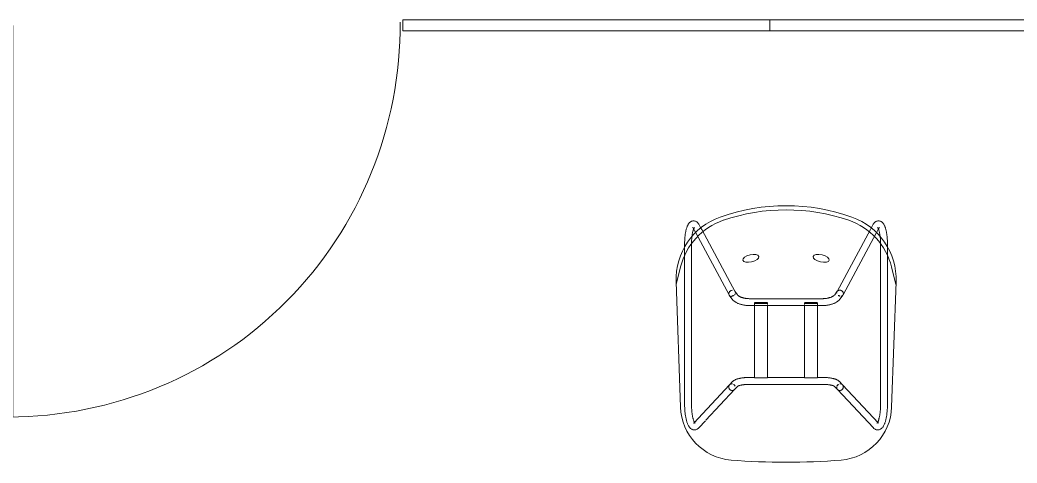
# Model space of a CAD drawing. Header units: inches. Extents: x -326 to 986, y -79 to 1436.
# Drawn here: x 265.2 to 355.6, y 92.2 to 132.3 of the extents above; entities that cross this region are included whole.
import ezdxf

# ---------------------------------------------------------------- set-up
doc = ezdxf.new("R2010")
doc.units = ezdxf.units.IN
doc.header["$MEASUREMENT"] = 0
for name, color, linetype, lineweight in [('A-DOOR', 31, 'Continuous', 13), ('A-GLAZ-CURT', 52, 'Continuous', 9), ('I-FURN', 30, 'Continuous', 9)]:
    doc.layers.add(name, color=color, linetype=linetype, lineweight=lineweight)

# ---------------------------------------------------------------- blocks, each defined once
blk = doc.blocks.new('HighTower_Eyes_Guest - HighTower_Eyes_Guest-V10-Level XX  POWER _ SIGNAL NEW')
at = {"layer": 'I-FURN'}
for p, q in [((-8.56, 9.267), (-8.61, 9.235)), ((-8.315, 9.333), (-8.382, 9.328)), ((-8.313, 9.333), (-8.249, 9.328)), ((-4.667, 5.665), (-7.92, 9.146)), ((7.92, 9.146), (7.311, 8.494)), ((7.936, 9.163), (7.92, 9.146)), ((-8.903, 8.844), (-8.926, 8.791)), ((-8.377, 8.719), (-5.124, 5.238)), ((-8.255, 8.719), (-8.263, 8.709)), ((-8.249, 8.724), (-8.255, 8.719)), ((-8.247, 8.726), (-8.249, 8.724)), ((7.276, 8.457), (4.668, 5.666)), ((5.124, 5.239), (8.377, 8.719)), ((8.247, 8.726), (8.249, 8.724)), ((8.249, 8.724), (8.255, 8.719)), ((8.255, 8.719), (8.263, 8.709)), ((8.381, 8.724), (8.377, 8.719)), ((8.383, 8.726), (8.381, 8.724)), ((8.879, 8.895), (8.9, 8.851)), ((8.948, 8.736), (8.969, 8.679)), ((-9.978, -4.107), (-9.581, 7.252)), ((-8.541, 7.673), (-8.548, 7.601)), ((-8.516, 7.88), (-8.525, 7.813)), ((-8.506, 7.947), (-8.516, 7.88)), ((8.471, 8.134), (8.483, 8.074)), ((9.581, 7.252), (9.978, -4.107)), ((-9.199, 7.02), (-9.199, -7.229)), ((-8.574, -7.566), (-8.574, 7.02)), ((8.574, 7.02), (8.574, -7.566)), ((9.199, -7.185), (9.199, 7.02)), ((-4.396, 5.38), (-4.673, 5.674)), ((4.673, 5.674), (4.396, 5.38)), ((-5.128, 5.245), (-4.85, 4.951)), ((-4.295, 4.675), (-4.25, 4.664)), ((-4.25, 4.664), (-4.204, 4.654)), ((-4.062, 4.627), (-4.012, 4.62)), ((-3.651, 4.584), (-3.598, 4.582)), ((-3.598, 4.582), (-3.544, 4.58)), ((-3.437, 4.578), (-3.421, 4.578)), ((3.421, 5.203), (-3.421, 5.203)), ((-3.421, 4.578), (-2.858, 4.578)), ((-1.677, 4.614), (-2.858, 4.614)), ((-2.858, 4.614), (-2.858, 4.589)), ((-2.858, 4.602), (-1.677, 4.602)), ((-2.858, 4.578), (-2.858, 4.602)), ((-2.858, 3.535), (-2.858, 4.602)), ((-2.858, 4.589), (-2.858, 4.578)), ((-2.858, 4.583), (-2.858, 3.073)), ((-1.677, 4.589), (-1.677, 4.614)), ((-1.677, 4.602), (-1.677, 4.578)), ((-1.677, 4.602), (-1.677, 3.535)), ((-1.677, 4.578), (-1.677, 4.589)), ((-1.677, 3.073), (-1.677, 4.583)), ((-1.677, 4.578), (1.677, 4.578)), ((1.677, 4.589), (1.677, 4.614)), ((1.677, 4.614), (2.858, 4.614)), ((1.677, 3.535), (1.677, 4.602)), ((1.677, 4.602), (1.677, 4.578)), ((2.858, 4.602), (1.677, 4.602)), ((1.677, 4.578), (1.677, 4.589)), ((1.677, 4.583), (1.677, 3.544)), ((2.858, 4.614), (2.858, 4.589)), ((2.858, 4.578), (2.858, 4.602)), ((2.858, 4.602), (2.858, 3.535)), ((2.858, 4.589), (2.858, 4.578)), ((2.858, 3.544), (2.858, 4.583)), ((2.858, 4.578), (3.421, 4.578)), ((3.44, 5.203), (3.421, 5.203)), ((3.885, 5.233), (3.843, 5.227)), ((3.926, 5.239), (3.885, 5.233)), ((4.042, 5.259), (4.004, 5.251)), ((4.062, 4.627), (4.012, 4.62)), ((4.11, 4.635), (4.062, 4.627)), ((4.25, 4.664), (4.204, 4.654)), ((4.236, 5.308), (4.208, 5.299)), ((4.262, 5.316), (4.236, 5.308)), ((4.295, 4.675), (4.25, 4.664)), ((4.286, 5.325), (4.262, 5.316)), ((4.309, 5.334), (4.286, 5.325)), ((4.361, 5.359), (4.346, 5.351)), ((4.374, 5.366), (4.361, 5.359)), ((4.384, 5.372), (4.374, 5.366)), ((4.391, 5.377), (4.384, 5.372)), ((4.722, 4.847), (4.688, 4.826)), ((4.756, 4.869), (4.722, 4.847)), ((4.788, 4.894), (4.756, 4.869)), ((4.82, 4.921), (4.788, 4.894)), ((4.85, 4.951), (4.82, 4.921)), ((4.85, 4.951), (5.128, 5.245)), ((-2.858, 3.207), (-2.858, 3.535)), ((-2.858, -1.431), (-2.858, 3.207)), ((-2.858, 3.073), (-2.858, 1.82)), ((-1.677, 3.535), (-1.677, 3.373)), ((-1.677, 3.373), (-1.677, 3.207)), ((-1.677, 3.207), (-1.677, -1.431)), ((-1.677, 1.82), (-1.677, 3.073)), ((1.677, 3.207), (1.677, 3.535)), ((1.677, 3.535), (1.677, 3.073)), ((1.677, -1.431), (1.677, 3.207)), ((1.677, 3.073), (1.677, 1.82)), ((2.858, 3.073), (2.858, 3.535)), ((2.858, 3.535), (2.858, 3.207)), ((2.858, 3.207), (2.858, -1.431)), ((2.858, 1.82), (2.858, 3.073)), ((-2.858, 1.82), (-2.858, 0.754)), ((-1.677, 0.754), (-1.677, 1.82)), ((1.677, 1.82), (1.677, 0.754)), ((2.858, 0.754), (2.858, 1.82)), ((-2.858, 0.754), (-2.858, -0.384)), ((-1.677, -0.384), (-1.677, 0.754)), ((1.677, 0.754), (1.677, -0.384)), ((2.858, -0.384), (2.858, 0.754)), ((-2.858, -0.384), (-2.858, -1.942)), ((-1.677, -1.942), (-1.677, -0.384)), ((1.677, -0.384), (1.677, -1.407)), ((2.858, -1.407), (2.858, -0.384)), ((-2.858, -1.662), (-2.858, -1.431)), ((-2.858, -1.758), (-2.858, -1.662)), ((-2.858, -1.958), (-2.858, -1.758)), ((-1.677, -1.431), (-1.677, -1.758)), ((-1.677, -1.758), (-1.677, -1.958)), ((1.677, -1.551), (1.677, -1.431)), ((1.677, -1.431), (1.677, -1.945)), ((1.677, -1.758), (1.677, -1.551)), ((1.677, -1.958), (1.677, -1.758)), ((2.858, -1.943), (2.858, -1.431)), ((2.858, -1.431), (2.858, -1.551)), ((2.858, -1.551), (2.858, -1.662)), ((2.858, -1.662), (2.858, -1.758)), ((2.858, -1.758), (2.858, -1.958)), ((-4.924, -2.564), (-5.162, -2.9)), ((-3.569, -2.586), (-3.517, -2.58)), ((3.251, -1.942), (-3.251, -1.942)), ((-3.251, -2.567), (3.251, -2.567)), ((-2.858, -1.987), (-2.858, -2.034)), ((-2.858, -2.034), (-2.858, -1.987)), ((-2.858, -2.037), (-2.858, -2.099)), ((-2.858, -2.099), (-2.858, -2.037)), ((-2.858, -2.174), (-2.858, -2.103)), ((-2.858, -2.121), (-2.858, -2.174)), ((-1.677, -2.121), (-2.858, -2.121)), ((-1.677, -2.223), (-2.858, -2.223)), ((-1.677, -2.037), (-1.677, -2.087)), ((-1.677, -2.087), (-1.677, -2.037)), ((-1.677, -2.103), (-1.677, -2.161)), ((1.677, -2.053), (1.677, -2.103)), ((1.677, -2.103), (1.677, -2.053)), ((1.677, -2.121), (1.677, -2.179)), ((1.677, -2.179), (1.677, -2.121)), ((2.858, -2.121), (1.677, -2.121)), ((2.858, -2.223), (1.677, -2.223)), ((2.858, -1.99), (2.858, -2.037)), ((2.858, -2.037), (2.858, -1.99)), ((2.858, -2.041), (2.858, -2.103)), ((2.858, -2.103), (2.858, -2.041)), ((2.858, -2.108), (2.858, -2.179)), ((2.858, -2.179), (2.858, -2.121)), ((4.924, -2.564), (4.892, -2.522)), ((5.162, -2.9), (4.924, -2.564)), ((-5.18, -2.919), (-8.175, -8.495)), ((-7.648, -8.833), (-4.629, -3.215)), ((-4.652, -3.262), (-4.414, -2.926)), ((-4.218, -2.771), (-4.186, -2.754)), ((4.414, -2.926), (4.652, -3.262)), ((4.621, -3.199), (7.647, -8.833)), ((8.197, -8.536), (5.171, -2.904)), ((-9.968, -3.844), (-9.567, -5.453)), ((9.968, -3.844), (9.567, -5.453)), ((-9.199, -7.229), (-9.199, -7.566)), ((9.199, -7.566), (9.199, -7.229)), ((-8.574, -7.569), (-8.574, -7.566)), ((8.556, -8.027), (8.56, -7.963)), ((8.56, -7.963), (8.564, -7.903)), ((8.565, -7.898), (8.568, -7.833)), ((8.574, -7.569), (8.574, -7.566)), ((-8.197, -8.536), (-8.427, -8.964)), ((-8.302, -9.029), (-8.304, -9.027)), ((-7.877, -9.259), (-7.715, -8.958)), ((-7.715, -8.958), (-7.654, -8.846)), ((7.648, -8.833), (7.715, -8.958)), ((7.715, -8.958), (7.877, -9.259)), ((8.427, -8.964), (8.197, -8.536)), ((8.302, -9.029), (8.304, -9.027))]:
    blk.add_line(p, q, dxfattribs=at)
at = {"layer": 'I-FURN', "flags": 128}
for points in [[(-8.61, 9.235), (-8.654, 9.2), (-8.695, 9.163), (-8.732, 9.123), (-8.766, 9.081), (-8.797, 9.037)], [(-8.382, 9.328), (-8.445, 9.315), (-8.505, 9.294), (-8.56, 9.267)], [(-8.249, 9.328), (-8.185, 9.315), (-8.125, 9.294), (-8.071, 9.267), (-8.021, 9.235), (-7.976, 9.2), (-7.936, 9.163), (-7.92, 9.146)], [(8.313, 9.333), (8.249, 9.328), (8.185, 9.315), (8.125, 9.294), (8.071, 9.267), (8.021, 9.235), (7.976, 9.2), (7.936, 9.163)], [(8.315, 9.333), (8.382, 9.328), (8.445, 9.315), (8.505, 9.294)], [(8.505, 9.294), (8.56, 9.267), (8.61, 9.235), (8.654, 9.2), (8.695, 9.163), (8.732, 9.123), (8.766, 9.081), (8.797, 9.037), (8.826, 8.992), (8.853, 8.945), (8.879, 8.895)], [(-8.969, 8.679), (-8.989, 8.621), (-9.008, 8.56), (-9.026, 8.497), (-9.044, 8.433), (-9.06, 8.366), (-9.075, 8.298), (-9.09, 8.229), (-9.103, 8.157), (-9.116, 8.084), (-9.128, 8.01)], [(-8.926, 8.791), (-8.948, 8.736), (-8.969, 8.679)], [(-8.853, 8.945), (-8.879, 8.895), (-8.9, 8.851)], [(-8.797, 9.037), (-8.826, 8.992), (-8.853, 8.945)], [(-8.403, 8.402), (-8.417, 8.354), (-8.432, 8.303), (-8.445, 8.249), (-8.459, 8.193), (-8.471, 8.134)], [(-8.299, 8.655), (-8.313, 8.63), (-8.327, 8.6), (-8.342, 8.567), (-8.358, 8.531), (-8.373, 8.491), (-8.388, 8.448), (-8.403, 8.402)], [(-8.383, 8.726), (-8.381, 8.724), (-8.377, 8.719)], [(-8.263, 8.709), (-8.273, 8.695), (-8.285, 8.677), (-8.299, 8.655)], [(8.263, 8.709), (8.273, 8.695), (8.285, 8.677), (8.299, 8.655)], [(8.299, 8.655), (8.313, 8.63), (8.327, 8.6), (8.342, 8.567), (8.358, 8.531), (8.373, 8.491), (8.388, 8.448), (8.403, 8.402), (8.417, 8.354), (8.432, 8.303), (8.445, 8.249), (8.459, 8.193), (8.471, 8.134)], [(8.903, 8.844), (8.926, 8.791), (8.948, 8.736)], [(8.969, 8.679), (8.989, 8.621), (9.008, 8.56), (9.026, 8.497), (9.044, 8.433), (9.06, 8.366)], [(9.06, 8.366), (9.075, 8.298), (9.09, 8.229)], [(9.09, 8.229), (9.103, 8.157), (9.116, 8.084), (9.128, 8.01)], [(-9.186, 7.458), (-9.19, 7.376), (-9.194, 7.293), (-9.197, 7.21), (-9.198, 7.126), (-9.199, 7.043), (-9.199, 7.02)], [(-9.168, 7.684), (-9.174, 7.62), (-9.18, 7.539), (-9.186, 7.458)], [(-9.128, 8.01), (-9.139, 7.934), (-9.149, 7.857), (-9.158, 7.779), (-9.167, 7.7)], [(-8.568, 7.305), (-8.571, 7.229), (-8.573, 7.153)], [(-8.548, 7.601), (-8.555, 7.528), (-8.56, 7.455), (-8.564, 7.38), (-8.568, 7.305)], [(-8.526, 7.804), (-8.534, 7.743), (-8.541, 7.673)], [(-8.471, 8.134), (-8.483, 8.074), (-8.495, 8.011), (-8.506, 7.947)], [(8.483, 8.074), (8.495, 8.011), (8.506, 7.947), (8.516, 7.88), (8.525, 7.813)], [(8.526, 7.804), (8.534, 7.743), (8.541, 7.673), (8.548, 7.601), (8.555, 7.528)], [(8.555, 7.528), (8.56, 7.455), (8.564, 7.38), (8.568, 7.305), (8.571, 7.229), (8.573, 7.153), (8.574, 7.077), (8.574, 7.02)], [(9.128, 8.01), (9.139, 7.934), (9.149, 7.857)], [(9.149, 7.857), (9.158, 7.779), (9.167, 7.7)], [(9.168, 7.684), (9.174, 7.62), (9.18, 7.539), (9.186, 7.458)], [(9.186, 7.458), (9.19, 7.376), (9.194, 7.293), (9.197, 7.21), (9.198, 7.126), (9.199, 7.043), (9.199, 7.02)], [(-8.573, 7.153), (-8.574, 7.077), (-8.574, 7.02)], [(-4.85, 4.951), (-4.82, 4.921), (-4.788, 4.894), (-4.756, 4.869), (-4.722, 4.847), (-4.688, 4.826), (-4.653, 4.806), (-4.617, 4.788), (-4.581, 4.771), (-4.543, 4.755), (-4.504, 4.739), (-4.464, 4.725), (-4.423, 4.711), (-4.382, 4.699), (-4.339, 4.686), (-4.295, 4.675)], [(-4.397, 5.381), (-4.395, 5.38), (-4.391, 5.377), (-4.384, 5.372), (-4.374, 5.366), (-4.361, 5.359), (-4.346, 5.351), (-4.329, 5.343), (-4.309, 5.334), (-4.286, 5.325), (-4.262, 5.316), (-4.236, 5.308), (-4.208, 5.299), (-4.178, 5.29), (-4.146, 5.282), (-4.113, 5.274), (-4.078, 5.266), (-4.042, 5.259), (-4.004, 5.251), (-3.966, 5.245), (-3.926, 5.239), (-3.885, 5.233), (-3.843, 5.227), (-3.801, 5.223), (-3.757, 5.218), (-3.713, 5.215), (-3.668, 5.211), (-3.623, 5.209), (-3.578, 5.206), (-3.532, 5.205), (-3.486, 5.204), (-3.44, 5.203), (-3.421, 5.203)], [(-4.204, 4.654), (-4.157, 4.644), (-4.11, 4.635), (-4.062, 4.627)], [(-4.012, 4.62), (-3.962, 4.613), (-3.912, 4.606), (-3.861, 4.601)], [(-3.861, 4.601), (-3.809, 4.596), (-3.757, 4.591)], [(-3.757, 4.591), (-3.704, 4.587), (-3.651, 4.584)], [(-3.544, 4.58), (-3.491, 4.579), (-3.437, 4.578)], [(3.491, 4.579), (3.437, 4.578), (3.421, 4.578)], [(3.668, 5.211), (3.623, 5.209), (3.578, 5.206), (3.532, 5.205), (3.486, 5.204), (3.44, 5.203)], [(4.012, 4.62), (3.962, 4.613), (3.912, 4.606), (3.861, 4.601), (3.809, 4.596), (3.757, 4.591), (3.704, 4.587), (3.651, 4.584), (3.598, 4.582), (3.544, 4.58), (3.491, 4.579)], [(3.843, 5.227), (3.801, 5.223), (3.757, 5.218), (3.713, 5.215), (3.668, 5.211)], [(4.004, 5.251), (3.966, 5.245), (3.926, 5.239)], [(4.146, 5.282), (4.113, 5.274), (4.078, 5.266), (4.042, 5.259)], [(4.204, 4.654), (4.157, 4.644), (4.11, 4.635)], [(4.208, 5.299), (4.178, 5.29), (4.146, 5.282)], [(4.504, 4.739), (4.464, 4.725), (4.423, 4.711), (4.382, 4.699), (4.339, 4.686), (4.295, 4.675)], [(4.346, 5.351), (4.329, 5.343), (4.309, 5.334)], [(4.397, 5.381), (4.395, 5.38), (4.391, 5.377)], [(4.581, 4.771), (4.543, 4.755), (4.504, 4.739)], [(4.688, 4.826), (4.653, 4.806), (4.617, 4.788), (4.581, 4.771)], [(-4.924, -2.564), (-4.892, -2.522), (-4.858, -2.482), (-4.821, -2.443), (-4.783, -2.407)], [(-4.783, -2.407), (-4.742, -2.372), (-4.7, -2.339), (-4.656, -2.307), (-4.611, -2.277), (-4.564, -2.248)], [(-4.564, -2.248), (-4.515, -2.221), (-4.465, -2.195), (-4.414, -2.17), (-4.361, -2.147), (-4.307, -2.125), (-4.251, -2.104), (-4.195, -2.085), (-4.137, -2.066), (-4.078, -2.049), (-4.019, -2.033), (-3.958, -2.019), (-3.896, -2.006), (-3.834, -1.994), (-3.771, -1.983), (-3.707, -1.973), (-3.643, -1.965), (-3.578, -1.958), (-3.513, -1.952), (-3.447, -1.948), (-3.381, -1.945), (-3.315, -1.943), (-3.251, -1.942)], [(-4.186, -2.754), (-4.153, -2.738), (-4.117, -2.722), (-4.079, -2.707), (-4.04, -2.692), (-3.998, -2.678)], [(-3.998, -2.678), (-3.956, -2.664), (-3.911, -2.652), (-3.866, -2.64), (-3.819, -2.628), (-3.771, -2.618), (-3.722, -2.608), (-3.672, -2.6), (-3.621, -2.592), (-3.569, -2.586)], [(-3.517, -2.58), (-3.464, -2.575), (-3.411, -2.572)], [(-3.411, -2.572), (-3.357, -2.569), (-3.303, -2.568), (-3.251, -2.567)], [(3.707, -1.973), (3.643, -1.965), (3.578, -1.958), (3.513, -1.952), (3.447, -1.948), (3.381, -1.945), (3.315, -1.943), (3.251, -1.942)], [(4.186, -2.754), (4.153, -2.738), (4.117, -2.722), (4.079, -2.707), (4.04, -2.692), (3.998, -2.678), (3.956, -2.664), (3.911, -2.652), (3.866, -2.64), (3.819, -2.628), (3.771, -2.618), (3.722, -2.608), (3.672, -2.6), (3.621, -2.592), (3.569, -2.586), (3.517, -2.58), (3.464, -2.575), (3.411, -2.572), (3.357, -2.569), (3.303, -2.568), (3.251, -2.567)], [(4.821, -2.443), (4.783, -2.407), (4.742, -2.372), (4.7, -2.339), (4.656, -2.307), (4.611, -2.277), (4.564, -2.248), (4.515, -2.221), (4.465, -2.195), (4.414, -2.17), (4.361, -2.147), (4.307, -2.125), (4.251, -2.104), (4.195, -2.085), (4.137, -2.066), (4.078, -2.049), (4.019, -2.033), (3.958, -2.019), (3.896, -2.006), (3.834, -1.994), (3.771, -1.983), (3.707, -1.973)], [(4.892, -2.522), (4.858, -2.482), (4.821, -2.443)], [(-4.414, -2.926), (-4.405, -2.914), (-4.393, -2.9), (-4.379, -2.885), (-4.363, -2.87), (-4.345, -2.854), (-4.324, -2.838), (-4.301, -2.821), (-4.276, -2.804), (-4.248, -2.788), (-4.218, -2.771)], [(4.414, -2.926), (4.405, -2.914), (4.393, -2.9), (4.379, -2.885), (4.363, -2.87), (4.345, -2.854), (4.324, -2.838), (4.301, -2.821), (4.276, -2.804), (4.248, -2.788), (4.218, -2.771), (4.186, -2.754)], [(-8.387, -9.629), (-8.45, -9.624), (-8.511, -9.612), (-8.568, -9.592), (-8.62, -9.566), (-8.667, -9.536), (-8.709, -9.504), (-8.747, -9.468), (-8.781, -9.432), (-8.812, -9.393), (-8.84, -9.353), (-8.867, -9.312), (-8.892, -9.269), (-8.915, -9.225), (-8.937, -9.179), (-8.957, -9.131), (-8.977, -9.082), (-8.996, -9.031), (-9.014, -8.979), (-9.03, -8.925), (-9.047, -8.869), (-9.062, -8.812), (-9.076, -8.753), (-9.09, -8.693), (-9.103, -8.631), (-9.115, -8.568), (-9.126, -8.504), (-9.137, -8.438), (-9.146, -8.372), (-9.155, -8.304), (-9.163, -8.235), (-9.171, -8.165), (-9.177, -8.095), (-9.183, -8.023), (-9.188, -7.952), (-9.192, -7.879), (-9.195, -7.806), (-9.197, -7.733), (-9.199, -7.66), (-9.199, -7.586), (-9.199, -7.566)], [(-8.551, -8.079), (-8.556, -8.027), (-8.56, -7.963), (-8.565, -7.898), (-8.568, -7.833), (-8.571, -7.767), (-8.573, -7.701), (-8.574, -7.635), (-8.574, -7.569)], [(-8.538, -8.199), (-8.544, -8.152), (-8.55, -8.09)], [(8.387, -9.629), (8.45, -9.624), (8.511, -9.612), (8.568, -9.592), (8.62, -9.566), (8.667, -9.536), (8.709, -9.504), (8.747, -9.468), (8.781, -9.432), (8.812, -9.393), (8.84, -9.353), (8.867, -9.312), (8.892, -9.269), (8.915, -9.225), (8.937, -9.179), (8.957, -9.131), (8.977, -9.082), (8.996, -9.031), (9.014, -8.979), (9.03, -8.925), (9.047, -8.869), (9.062, -8.812), (9.076, -8.753), (9.09, -8.693), (9.103, -8.631), (9.115, -8.568), (9.126, -8.504), (9.137, -8.438), (9.146, -8.372), (9.155, -8.304), (9.163, -8.235), (9.171, -8.165), (9.177, -8.095), (9.183, -8.023), (9.188, -7.952), (9.192, -7.879), (9.195, -7.806), (9.197, -7.733), (9.199, -7.66), (9.199, -7.586), (9.199, -7.566)], [(8.538, -8.199), (8.544, -8.152), (8.55, -8.09), (8.556, -8.027)], [(8.568, -7.833), (8.571, -7.767), (8.573, -7.701), (8.574, -7.635), (8.574, -7.569)], [(-8.384, -8.883), (-8.397, -8.85), (-8.409, -8.814), (-8.422, -8.776), (-8.435, -8.735), (-8.447, -8.692), (-8.459, -8.646), (-8.471, -8.598), (-8.482, -8.548), (-8.492, -8.496), (-8.502, -8.443), (-8.512, -8.387), (-8.521, -8.331), (-8.529, -8.272), (-8.537, -8.213)], [(-8.471, -9.029), (-8.47, -9.027), (-8.465, -9.022), (-8.458, -9.013), (-8.449, -9), (-8.438, -8.983), (-8.427, -8.964)], [(-8.316, -9.013), (-8.325, -9), (-8.335, -8.983), (-8.346, -8.963), (-8.358, -8.94), (-8.371, -8.913), (-8.384, -8.883)], [(-8.304, -9.027), (-8.309, -9.022), (-8.316, -9.013)], [(8.304, -9.027), (8.309, -9.022), (8.316, -9.013)], [(8.316, -9.013), (8.325, -9), (8.335, -8.983), (8.346, -8.963)], [(8.346, -8.963), (8.358, -8.94), (8.371, -8.913), (8.384, -8.883)], [(8.384, -8.883), (8.397, -8.85), (8.409, -8.814), (8.422, -8.776), (8.435, -8.735), (8.447, -8.692), (8.459, -8.646), (8.471, -8.598), (8.482, -8.548), (8.492, -8.496), (8.502, -8.443), (8.512, -8.387), (8.521, -8.331), (8.529, -8.272), (8.537, -8.213)], [(8.471, -9.029), (8.47, -9.027), (8.465, -9.022), (8.458, -9.013), (8.449, -9), (8.438, -8.983), (8.427, -8.964)], [(-8.387, -9.629), (-8.323, -9.624), (-8.262, -9.612), (-8.205, -9.592), (-8.153, -9.566), (-8.107, -9.536), (-8.065, -9.504), (-8.027, -9.468), (-7.993, -9.432), (-7.962, -9.393), (-7.933, -9.353), (-7.907, -9.312), (-7.882, -9.269), (-7.877, -9.259)], [(8.387, -9.629), (8.323, -9.624), (8.262, -9.612), (8.205, -9.592), (8.153, -9.566), (8.107, -9.536), (8.065, -9.504), (8.027, -9.468), (7.993, -9.432), (7.962, -9.393), (7.933, -9.353), (7.907, -9.312), (7.882, -9.269), (7.877, -9.259)]]:
    blk.add_lwpolyline(points, dxfattribs=at)
at = {"layer": 'I-FURN'}
for centre, radius, start, end in [((-4.584, 7.077), 5, 94.68367, 178), ((0, -48.875), 61.139, 85.31633, 94.68367), ((4.584, 7.077), 5, 2, 85.31633), ((-3.981, -4.316), 6, 178, 250.52754), ((3.981, -4.316), 6, 289.47246, 2), ((-3.746, -4.001), 6, 194, 251.10821), ((3.746, -4.001), 6, 288.89179, 346), ((0, 6.944), 17.568, 251.10821, 288.89179), ((0, 6.944), 17.943, 250.52754, 289.47246), ((0, 6.944), 17.943, 250.52754, 289.47246)]:
    blk.add_arc(centre, radius, start, end, dxfattribs=at)
for centre, major_axis, ratio, start_param, end_param in [((-4.9, 5.46), (0.227, 0.214), 0.915808, 2.428908, 2.632137), ((-4.9, 5.46), (0.227, 0.214), 0.915808, 2.167109, 2.356945), ((-4.895, 5.452), (0.228, 0.213), 0.916448, 2.175608, 2.346472), ((-4.9, 5.46), (0.227, 0.214), 0.915808, 1.90531, 2.091125), ((-4.895, 5.452), (0.228, 0.213), 0.916448, 1.912584, 2.084672), ((-4.9, 5.46), (0.227, 0.214), 0.915808, 1.64351, 1.82653), ((-4.9, 5.46), (0.227, 0.214), 0.915808, 1.119912, 1.64351), ((-4.895, 5.452), (0.228, 0.213), 0.916448, 1.386162, 1.561074), ((-4.895, 5.452), (0.228, 0.213), 0.916448, 1.122377, 1.299274), ((-4.9, 5.46), (0.227, 0.214), 0.915808, 0.858112, 1.035719), ((-4.895, 5.452), (0.228, 0.213), 0.916448, 0.85768, 1.037475), ((-4.9, 5.46), (0.227, 0.214), 0.915808, 0.596313, 0.772256), ((-4.895, 5.452), (0.228, 0.213), 0.916448, 0.590929, 0.775676), ((-4.9, 5.46), (0.227, 0.214), 0.915808, 0.334513, 0.596313), ((-4.895, 5.452), (0.228, 0.213), 0.916448, 0.317986, 0.513876), ((-4.895, 5.452), (0.228, 0.213), 0.916448, 6.011663, 6.535262), ((-4.9, 5.46), (0.227, 0.214), 0.915808, 6.0941, 6.355899), ((-4.895, 5.452), (0.228, 0.213), 0.916448, 5.766308, 5.982538), ((-4.895, 5.452), (0.228, 0.213), 0.916448, 5.524019, 5.708881), ((4.896, 5.452), (-0.228, 0.213), 0.916448, 6.031109, 6.554707), ((4.9, 5.46), (-0.227, 0.214), 0.915808, 6.210471, 6.472271), ((4.896, 5.452), (-0.228, 0.213), 0.916448, 5.769309, 5.979921), ((4.9, 5.46), (-0.227, 0.214), 0.915808, 5.775508, 5.948672), ((4.896, 5.452), (-0.228, 0.213), 0.916448, 5.50751, 5.70291), ((4.9, 5.46), (-0.227, 0.214), 0.915808, 5.511438, 5.686873), ((4.896, 5.452), (-0.228, 0.213), 0.916448, 5.24571, 5.434476), ((4.9, 5.46), (-0.227, 0.214), 0.915808, 5.247927, 5.425073), ((4.896, 5.452), (-0.228, 0.213), 0.916448, 4.983911, 5.168812), ((4.9, 5.46), (-0.227, 0.214), 0.915808, 4.984498, 5.163274), ((4.896, 5.452), (-0.228, 0.213), 0.916448, 4.722112, 4.904368), ((4.9, 5.46), (-0.227, 0.214), 0.915808, 4.456985, 4.639675), ((4.896, 5.452), (-0.228, 0.213), 0.916448, 4.198513, 4.377029), ((4.9, 5.46), (-0.227, 0.214), 0.915808, 4.192335, 4.377876), ((4.896, 5.452), (-0.228, 0.213), 0.916448, 3.936713, 4.120187), ((4.9, 5.46), (-0.227, 0.214), 0.915808, 3.926452, 4.116076), ((4.896, 5.452), (-0.228, 0.213), 0.916448, 3.674914, 3.857016), ((4.9, 5.46), (-0.227, 0.214), 0.915808, 3.653056, 3.854277), ((-4.895, 5.452), (0.228, 0.213), 0.916448, 2.43874, 2.608271), ((-4.9, 5.46), (0.227, 0.214), 0.915808, 2.690708, 2.898951), ((-4.895, 5.452), (0.228, 0.213), 0.916448, 2.697325, 3.13187), ((-4.9, 5.46), (0.227, 0.214), 0.915808, 2.952507, 3.141593), ((-4.9, 5.46), (0.227, 0.214), 0.915808, 3.141593, 3.214307), ((-4.895, 5.452), (0.228, 0.213), 0.916448, 3.13187, 3.141593), ((-4.9, 5.46), (0.227, 0.214), 0.915808, 3.289597, 3.476106), ((-4.895, 5.452), (0.228, 0.213), 0.916448, 3.684418, 3.861128), ((-4.895, 5.452), (0.228, 0.213), 0.916448, 3.917268, 4.104054), ((-4.895, 5.452), (0.228, 0.213), 0.916448, 4.471424, 4.702666), ((-4.895, 5.452), (0.228, 0.213), 0.916448, 4.702666, 5.226265), ((-4.9, 5.46), (0.227, 0.214), 0.915808, 4.785103, 5.278321), ((4.896, 5.452), (-0.228, 0.213), 0.916448, 1.05692, 1.808476), ((4.9, 5.46), (-0.227, 0.214), 0.915808, 1.236283, 1.433525), ((4.9, 5.46), (-0.227, 0.214), 0.915808, 1.498082, 1.759882), ((4.896, 5.452), (-0.228, 0.213), 0.916448, 2.177595, 2.364128), ((4.896, 5.452), (-0.228, 0.213), 0.916448, 2.440623, 2.627717), ((4.9, 5.46), (-0.227, 0.214), 0.915808, 2.54528, 2.707622), ((4.9, 5.46), (-0.227, 0.214), 0.915808, 3.068879, 3.141593), ((4.896, 5.452), (-0.228, 0.213), 0.916448, 3.141593, 3.151315), ((4.896, 5.452), (-0.228, 0.213), 0.916448, 3.151315, 3.593723), ((4.9, 5.46), (-0.227, 0.214), 0.915808, 3.141593, 3.330678), ((4.9, 5.46), (-0.227, 0.214), 0.915808, 3.386445, 3.592477), ((-4.904, -3.067), (-0.275, 0.148), 0.846149, 6.063543, 7.896139), ((-4.907, -3.081), (-0.255, 0.181), 0.826969, 0.26926, 0.531059), ((-4.907, -3.081), (-0.255, 0.181), 0.826969, 0.531059, 0.792858), ((-4.907, -3.081), (-0.255, 0.181), 0.826969, 0, 0.00746), ((-4.907, -3.081), (-0.255, 0.181), 0.826969, 5.525085, 5.754636), ((-4.904, -3.067), (-0.275, 0.148), 0.846149, 1.612953, 2.033667), ((-4.907, -3.081), (-0.255, 0.181), 0.826969, 5.082031, 5.243448), ((-4.904, -3.067), (-0.275, 0.148), 0.846149, 2.136552, 2.307557), ((-4.907, -3.081), (-0.255, 0.181), 0.826969, 4.719849, 4.91726), ((-4.904, -3.067), (-0.275, 0.148), 0.846149, 4.492747, 4.754546), ((-4.904, -3.067), (-0.275, 0.148), 0.846149, 2.398351, 2.590906), ((-4.904, -3.067), (-0.275, 0.148), 0.846149, 2.660151, 2.896492), ((-4.904, -3.067), (-0.275, 0.148), 0.846149, 2.92195, 3.141593), ((-4.907, -3.081), (-0.255, 0.181), 0.826969, 3.141593, 3.382773), ((-4.904, -3.067), (-0.275, 0.148), 0.846149, 3.141593, 3.18375), ((-4.904, -3.067), (-0.275, 0.148), 0.846149, 3.19024, 3.369721), ((-4.907, -3.081), (-0.255, 0.181), 0.826969, 3.737682, 3.917238), ((4.896, -3.052), (0.275, 0.148), 0.846149, 2.575837, 2.796189), ((4.896, -3.052), (0.275, 0.148), 0.846149, 2.92445, 3.361235), ((4.896, -3.052), (0.275, 0.148), 0.846149, 2.052238, 2.314038), ((4.907, -3.081), (0.255, 0.181), 0.826969, 2.900413, 3.134132), ((4.907, -3.081), (0.255, 0.181), 0.826969, 3.134132, 3.141593), ((4.896, -3.052), (0.275, 0.148), 0.846149, 1.287619, 1.78679), ((4.907, -3.081), (0.255, 0.181), 0.826969, 1.301537, 1.534958), ((4.896, -3.052), (0.275, 0.148), 0.846149, 4.146633, 4.932031), ((4.907, -3.081), (0.255, 0.181), 0.826969, 1.039737, 1.201154), ((4.896, -3.052), (0.275, 0.148), 0.846149, 0.743241, 0.922887), ((4.896, -3.052), (0.275, 0.148), 0.846149, 4.932031, 5.979229), ((4.896, -3.052), (0.275, 0.148), 0.846149, 5.979229, 6.717117), ((4.907, -3.081), (0.255, 0.181), 0.826969, 0, 0.254339), ((4.907, -3.081), (0.255, 0.181), 0.826969, 6.275725, 6.283185), ((4.907, -3.081), (0.255, 0.181), 0.826969, 5.490327, 5.654906), ((4.907, -3.081), (0.255, 0.181), 0.826969, 5.752126, 5.946129)]:
    blk.add_ellipse(centre, major_axis=major_axis, ratio=ratio, start_param=start_param, end_param=end_param, dxfattribs=at)
for centre, major_axis in [((-3.194, -6.224), (-0.731, 0.169)), ((3.194, -6.224), (0.731, 0.169))]:
    blk.add_ellipse(centre, major_axis=major_axis, ratio=0.429347, dxfattribs=at)
blk = doc.blocks.new('HighTower_Eyes_Guest - HighTower_Eyes_Guest-V20-Level XX  POWER _ SIGNAL NEW')
at = {"layer": 'I-FURN'}
for p, q in [((-4.667, 5.665), (-7.92, 9.146)), ((7.92, 9.146), (7.311, 8.494)), ((-8.377, 8.719), (-5.124, 5.238)), ((-8.247, 8.726), (-8.249, 8.724)), ((7.276, 8.457), (4.668, 5.666)), ((5.124, 5.239), (8.377, 8.719)), ((8.247, 8.726), (8.249, 8.724)), ((-9.978, -4.107), (-9.581, 7.252)), ((9.581, 7.252), (9.978, -4.107)), ((-9.199, 7.02), (-9.199, -7.229)), ((-8.574, -7.566), (-8.574, 7.02)), ((8.574, 7.02), (8.574, -7.566)), ((9.199, -7.185), (9.199, 7.02)), ((-4.396, 5.38), (-4.673, 5.674)), ((4.673, 5.674), (4.396, 5.38)), ((-5.128, 5.245), (-4.85, 4.951)), ((3.421, 5.203), (-3.421, 5.203)), ((-3.421, 4.578), (-2.858, 4.578)), ((-1.677, 4.614), (-2.858, 4.614)), ((-2.858, 4.614), (-2.858, 4.589)), ((-2.858, 4.602), (-1.677, 4.602)), ((-2.858, 4.578), (-2.858, 4.602)), ((-2.858, 3.535), (-2.858, 4.602)), ((-2.858, 4.589), (-2.858, 4.578)), ((-2.858, 4.583), (-2.858, 3.073)), ((-1.677, 4.589), (-1.677, 4.614)), ((-1.677, 4.602), (-1.677, 4.583)), ((-1.677, 4.602), (-1.677, 3.535)), ((-1.677, 4.578), (-1.677, 4.589)), ((-1.677, 4.583), (-1.677, 4.578)), ((-1.677, 3.073), (-1.677, 4.583)), ((-1.677, 4.578), (1.677, 4.578)), ((-1.677, 4.578), (-1.677, 4.578)), ((1.677, 4.589), (1.677, 4.614)), ((1.677, 4.614), (2.858, 4.614)), ((1.677, 3.535), (1.677, 4.602)), ((1.677, 4.602), (1.677, 4.583)), ((2.858, 4.602), (1.677, 4.602)), ((1.677, 4.578), (1.677, 4.589)), ((1.677, 4.583), (1.677, 4.578)), ((1.677, 4.583), (1.677, 3.544)), ((2.858, 4.614), (2.858, 4.589)), ((2.858, 4.578), (2.858, 4.602)), ((2.858, 4.602), (2.858, 3.535)), ((2.858, 4.589), (2.858, 4.578)), ((2.858, 3.544), (2.858, 4.583)), ((2.858, 4.578), (3.421, 4.578)), ((4.85, 4.951), (5.128, 5.245)), ((-2.858, 3.207), (-2.858, 3.535)), ((-2.858, -1.431), (-2.858, 3.207)), ((-2.858, 3.073), (-2.858, 1.82)), ((-1.677, 3.535), (-1.677, 3.207)), ((-1.677, 3.207), (-1.677, -1.431)), ((-1.677, 1.82), (-1.677, 3.073)), ((1.677, 3.207), (1.677, 3.535)), ((1.677, 3.535), (1.677, 3.073)), ((1.677, -1.431), (1.677, 3.207)), ((1.677, 3.073), (1.677, 1.82)), ((2.858, 3.073), (2.858, 3.535)), ((2.858, 3.535), (2.858, 3.207)), ((2.858, 3.207), (2.858, -1.431)), ((2.858, 2.448), (2.858, 3.073)), ((-2.858, 1.82), (-2.858, 0.754)), ((-1.677, 0.754), (-1.677, 1.82)), ((1.677, 1.82), (1.677, 0.754)), ((2.858, 1.82), (2.858, 2.448)), ((2.858, 0.754), (2.858, 1.82)), ((-2.858, 0.754), (-2.858, -0.384)), ((-1.677, -0.384), (-1.677, 0.754)), ((1.677, 0.754), (1.677, -0.384)), ((2.858, -0.384), (2.858, 0.754)), ((-2.858, -0.384), (-2.858, -1.942)), ((-1.677, -1.942), (-1.677, -0.384)), ((1.677, -0.384), (1.677, -1.407)), ((2.858, -1.407), (2.858, -0.384)), ((-2.858, -1.758), (-2.858, -1.431)), ((-2.858, -1.958), (-2.858, -1.758)), ((-1.677, -1.431), (-1.677, -1.758)), ((-1.677, -1.758), (-1.677, -1.958)), ((1.677, -1.758), (1.677, -1.431)), ((1.677, -1.431), (1.677, -1.945)), ((1.677, -1.958), (1.677, -1.758)), ((2.858, -1.943), (2.858, -1.431)), ((2.858, -1.431), (2.858, -1.758)), ((2.858, -1.758), (2.858, -1.958)), ((-4.924, -2.564), (-5.162, -2.9)), ((3.251, -1.942), (-3.251, -1.942)), ((-3.251, -2.567), (3.251, -2.567)), ((-2.858, -1.987), (-2.858, -2.034)), ((-2.858, -2.034), (-2.858, -1.987)), ((-2.858, -2.037), (-2.858, -2.099)), ((-2.858, -2.099), (-2.858, -2.037)), ((-2.858, -2.174), (-2.858, -2.103)), ((-2.858, -2.121), (-2.858, -2.174)), ((-1.677, -2.121), (-2.858, -2.121)), ((-1.677, -2.223), (-2.858, -2.223)), ((-1.677, -2.037), (-1.677, -2.087)), ((-1.677, -2.087), (-1.677, -2.037)), ((-1.677, -2.103), (-1.677, -2.161)), ((1.677, -2.053), (1.677, -2.103)), ((1.677, -2.103), (1.677, -2.053)), ((1.677, -2.121), (1.677, -2.179)), ((1.677, -2.179), (1.677, -2.121)), ((2.858, -2.121), (1.677, -2.121)), ((2.858, -2.223), (1.677, -2.223)), ((2.858, -1.99), (2.858, -2.037)), ((2.858, -2.037), (2.858, -1.99)), ((2.858, -2.041), (2.858, -2.103)), ((2.858, -2.103), (2.858, -2.041)), ((2.858, -2.108), (2.858, -2.179)), ((2.858, -2.179), (2.858, -2.121)), ((5.162, -2.9), (4.924, -2.564)), ((-5.18, -2.919), (-8.175, -8.495)), ((-7.648, -8.833), (-4.629, -3.215)), ((-4.652, -3.262), (-4.414, -2.926)), ((4.414, -2.926), (4.652, -3.262)), ((4.621, -3.199), (7.647, -8.833)), ((8.197, -8.536), (5.171, -2.904)), ((-9.968, -3.844), (-9.567, -5.453)), ((9.968, -3.844), (9.567, -5.453)), ((-9.199, -7.229), (-9.199, -7.566)), ((9.199, -7.566), (9.199, -7.229)), ((-8.197, -8.536), (-8.427, -8.964)), ((-8.302, -9.029), (-8.304, -9.027)), ((-7.877, -9.259), (-7.715, -8.958)), ((-7.715, -8.958), (-7.654, -8.846)), ((7.648, -8.833), (7.715, -8.958)), ((7.715, -8.958), (7.877, -9.259)), ((8.427, -8.964), (8.197, -8.536)), ((8.302, -9.029), (8.304, -9.027))]:
    blk.add_line(p, q, dxfattribs=at)
at = {"layer": 'I-FURN', "flags": 128}
for points in [[(-8.315, 9.333), (-8.382, 9.328), (-8.445, 9.315), (-8.505, 9.294), (-8.56, 9.267), (-8.61, 9.235), (-8.654, 9.2), (-8.695, 9.163), (-8.732, 9.123), (-8.766, 9.081), (-8.797, 9.037), (-8.826, 8.992), (-8.853, 8.945), (-8.879, 8.895), (-8.9, 8.851)], [(-8.313, 9.333), (-8.249, 9.328), (-8.185, 9.315), (-8.125, 9.294), (-8.071, 9.267), (-8.021, 9.235), (-7.976, 9.2), (-7.936, 9.163), (-7.92, 9.146)], [(8.313, 9.333), (8.249, 9.328), (8.185, 9.315), (8.125, 9.294), (8.071, 9.267), (8.021, 9.235), (7.976, 9.2), (7.936, 9.163), (7.92, 9.146)], [(8.315, 9.333), (8.382, 9.328), (8.445, 9.315), (8.505, 9.294), (8.56, 9.267), (8.61, 9.235), (8.654, 9.2), (8.695, 9.163), (8.732, 9.123), (8.766, 9.081), (8.797, 9.037), (8.826, 8.992), (8.853, 8.945), (8.879, 8.895), (8.9, 8.851)], [(-8.903, 8.844), (-8.926, 8.791), (-8.948, 8.736), (-8.969, 8.679), (-8.989, 8.621), (-9.008, 8.56), (-9.026, 8.497), (-9.044, 8.433), (-9.06, 8.366), (-9.075, 8.298), (-9.09, 8.229), (-9.103, 8.157), (-9.116, 8.084), (-9.128, 8.01), (-9.139, 7.934), (-9.149, 7.857), (-9.158, 7.779), (-9.167, 7.7)], [(-8.299, 8.655), (-8.313, 8.63), (-8.327, 8.6), (-8.342, 8.567), (-8.358, 8.531), (-8.373, 8.491), (-8.388, 8.448), (-8.403, 8.402), (-8.417, 8.354), (-8.432, 8.303), (-8.445, 8.249), (-8.459, 8.193), (-8.471, 8.134), (-8.483, 8.074), (-8.495, 8.011), (-8.506, 7.947), (-8.516, 7.88), (-8.525, 7.813)], [(-8.383, 8.726), (-8.381, 8.724), (-8.377, 8.719)], [(-8.263, 8.709), (-8.273, 8.695), (-8.285, 8.677), (-8.299, 8.655)], [(-8.249, 8.724), (-8.255, 8.719), (-8.263, 8.709)], [(8.249, 8.724), (8.255, 8.719), (8.263, 8.709)], [(8.263, 8.709), (8.273, 8.695), (8.285, 8.677), (8.299, 8.655)], [(8.299, 8.655), (8.313, 8.63), (8.327, 8.6), (8.342, 8.567), (8.358, 8.531), (8.373, 8.491), (8.388, 8.448), (8.403, 8.402), (8.417, 8.354), (8.432, 8.303), (8.445, 8.249), (8.459, 8.193), (8.471, 8.134), (8.483, 8.074), (8.495, 8.011), (8.506, 7.947), (8.516, 7.88), (8.525, 7.813)], [(8.383, 8.726), (8.381, 8.724), (8.377, 8.719)], [(8.903, 8.844), (8.926, 8.791), (8.948, 8.736), (8.969, 8.679), (8.989, 8.621), (9.008, 8.56), (9.026, 8.497), (9.044, 8.433), (9.06, 8.366), (9.075, 8.298), (9.09, 8.229), (9.103, 8.157), (9.116, 8.084), (9.128, 8.01), (9.139, 7.934), (9.149, 7.857), (9.158, 7.779), (9.167, 7.7)], [(-9.186, 7.458), (-9.19, 7.376), (-9.194, 7.293), (-9.197, 7.21), (-9.198, 7.126), (-9.199, 7.043), (-9.199, 7.02)], [(-9.168, 7.684), (-9.174, 7.62), (-9.18, 7.539), (-9.186, 7.458)], [(-8.526, 7.804), (-8.534, 7.743), (-8.541, 7.673), (-8.548, 7.601), (-8.555, 7.528), (-8.56, 7.455), (-8.564, 7.38), (-8.568, 7.305), (-8.571, 7.229), (-8.573, 7.153), (-8.574, 7.077), (-8.574, 7.02)], [(8.526, 7.804), (8.534, 7.743), (8.541, 7.673), (8.548, 7.601), (8.555, 7.528), (8.56, 7.455), (8.564, 7.38), (8.568, 7.305), (8.571, 7.229), (8.573, 7.153), (8.574, 7.077), (8.574, 7.02)], [(9.168, 7.684), (9.174, 7.62), (9.18, 7.539), (9.186, 7.458)], [(9.186, 7.458), (9.19, 7.376), (9.194, 7.293), (9.197, 7.21), (9.198, 7.126), (9.199, 7.043), (9.199, 7.02)], [(-4.85, 4.951), (-4.82, 4.921), (-4.788, 4.894), (-4.756, 4.869), (-4.722, 4.847), (-4.688, 4.826), (-4.653, 4.806), (-4.617, 4.788), (-4.581, 4.771), (-4.543, 4.755), (-4.504, 4.739), (-4.464, 4.725), (-4.423, 4.711), (-4.382, 4.699), (-4.339, 4.686), (-4.295, 4.675), (-4.25, 4.664), (-4.204, 4.654), (-4.157, 4.644), (-4.11, 4.635), (-4.062, 4.627), (-4.012, 4.62), (-3.962, 4.613), (-3.912, 4.606), (-3.861, 4.601), (-3.809, 4.596), (-3.757, 4.591), (-3.704, 4.587), (-3.651, 4.584), (-3.598, 4.582), (-3.544, 4.58), (-3.491, 4.579), (-3.437, 4.578), (-3.421, 4.578)], [(-4.397, 5.381), (-4.395, 5.38), (-4.391, 5.377), (-4.384, 5.372), (-4.374, 5.366), (-4.361, 5.359), (-4.346, 5.351), (-4.329, 5.343), (-4.309, 5.334), (-4.286, 5.325), (-4.262, 5.316), (-4.236, 5.308), (-4.208, 5.299), (-4.178, 5.29), (-4.146, 5.282), (-4.113, 5.274), (-4.078, 5.266), (-4.042, 5.259), (-4.004, 5.251), (-3.966, 5.245), (-3.926, 5.239), (-3.885, 5.233), (-3.843, 5.227), (-3.801, 5.223), (-3.757, 5.218), (-3.713, 5.215), (-3.668, 5.211), (-3.623, 5.209), (-3.578, 5.206), (-3.532, 5.205), (-3.486, 5.204), (-3.44, 5.203), (-3.421, 5.203)], [(4.397, 5.381), (4.395, 5.38), (4.391, 5.377), (4.384, 5.372), (4.374, 5.366), (4.361, 5.359), (4.346, 5.351), (4.329, 5.343), (4.309, 5.334), (4.286, 5.325), (4.262, 5.316), (4.236, 5.308), (4.208, 5.299), (4.178, 5.29), (4.146, 5.282), (4.113, 5.274), (4.078, 5.266), (4.042, 5.259), (4.004, 5.251), (3.966, 5.245), (3.926, 5.239), (3.885, 5.233), (3.843, 5.227), (3.801, 5.223), (3.757, 5.218), (3.713, 5.215), (3.668, 5.211), (3.623, 5.209), (3.578, 5.206), (3.532, 5.205), (3.486, 5.204), (3.44, 5.203), (3.421, 5.203)], [(4.85, 4.951), (4.82, 4.921), (4.788, 4.894), (4.756, 4.869), (4.722, 4.847), (4.688, 4.826), (4.653, 4.806), (4.617, 4.788), (4.581, 4.771), (4.543, 4.755), (4.504, 4.739), (4.464, 4.725), (4.423, 4.711), (4.382, 4.699), (4.339, 4.686), (4.295, 4.675), (4.25, 4.664), (4.204, 4.654), (4.157, 4.644), (4.11, 4.635), (4.062, 4.627), (4.012, 4.62), (3.962, 4.613), (3.912, 4.606), (3.861, 4.601), (3.809, 4.596), (3.757, 4.591), (3.704, 4.587), (3.651, 4.584), (3.598, 4.582), (3.544, 4.58), (3.491, 4.579), (3.437, 4.578), (3.421, 4.578)], [(-4.924, -2.564), (-4.892, -2.522), (-4.858, -2.482), (-4.821, -2.443), (-4.783, -2.407), (-4.742, -2.372), (-4.7, -2.339), (-4.656, -2.307), (-4.611, -2.277), (-4.564, -2.248), (-4.515, -2.221), (-4.465, -2.195), (-4.414, -2.17), (-4.361, -2.147), (-4.307, -2.125), (-4.251, -2.104), (-4.195, -2.085), (-4.137, -2.066), (-4.078, -2.049), (-4.019, -2.033), (-3.958, -2.019), (-3.896, -2.006), (-3.834, -1.994), (-3.771, -1.983), (-3.707, -1.973), (-3.643, -1.965), (-3.578, -1.958), (-3.513, -1.952), (-3.447, -1.948), (-3.381, -1.945), (-3.315, -1.943), (-3.251, -1.942)], [(-4.414, -2.926), (-4.405, -2.914), (-4.393, -2.9), (-4.379, -2.885), (-4.363, -2.87), (-4.345, -2.854), (-4.324, -2.838), (-4.301, -2.821), (-4.276, -2.804), (-4.248, -2.788), (-4.218, -2.771), (-4.186, -2.754), (-4.153, -2.738), (-4.117, -2.722), (-4.079, -2.707), (-4.04, -2.692), (-3.998, -2.678), (-3.956, -2.664), (-3.911, -2.652), (-3.866, -2.64), (-3.819, -2.628), (-3.771, -2.618), (-3.722, -2.608), (-3.672, -2.6), (-3.621, -2.592), (-3.569, -2.586), (-3.517, -2.58), (-3.464, -2.575), (-3.411, -2.572), (-3.357, -2.569), (-3.303, -2.568), (-3.251, -2.567)], [(4.924, -2.564), (4.892, -2.522), (4.858, -2.482), (4.821, -2.443), (4.783, -2.407), (4.742, -2.372), (4.7, -2.339), (4.656, -2.307), (4.611, -2.277), (4.564, -2.248), (4.515, -2.221), (4.465, -2.195), (4.414, -2.17), (4.361, -2.147), (4.307, -2.125), (4.251, -2.104), (4.195, -2.085), (4.137, -2.066), (4.078, -2.049), (4.019, -2.033), (3.958, -2.019), (3.896, -2.006), (3.834, -1.994), (3.771, -1.983), (3.707, -1.973), (3.643, -1.965), (3.578, -1.958), (3.513, -1.952), (3.447, -1.948), (3.381, -1.945), (3.315, -1.943), (3.251, -1.942)], [(4.414, -2.926), (4.405, -2.914), (4.393, -2.9), (4.379, -2.885), (4.363, -2.87), (4.345, -2.854), (4.324, -2.838), (4.301, -2.821), (4.276, -2.804), (4.248, -2.788), (4.218, -2.771), (4.186, -2.754), (4.153, -2.738), (4.117, -2.722), (4.079, -2.707), (4.04, -2.692), (3.998, -2.678), (3.956, -2.664), (3.911, -2.652), (3.866, -2.64), (3.819, -2.628), (3.771, -2.618), (3.722, -2.608), (3.672, -2.6), (3.621, -2.592), (3.569, -2.586), (3.517, -2.58), (3.464, -2.575), (3.411, -2.572), (3.357, -2.569), (3.303, -2.568), (3.251, -2.567)], [(-8.387, -9.629), (-8.45, -9.624), (-8.511, -9.612), (-8.568, -9.592), (-8.62, -9.566), (-8.667, -9.536), (-8.709, -9.504), (-8.747, -9.468), (-8.781, -9.432), (-8.812, -9.393), (-8.84, -9.353), (-8.867, -9.312), (-8.892, -9.269), (-8.915, -9.225), (-8.937, -9.179), (-8.957, -9.131), (-8.977, -9.082), (-8.996, -9.031), (-9.014, -8.979), (-9.03, -8.925), (-9.047, -8.869), (-9.062, -8.812), (-9.076, -8.753), (-9.09, -8.693), (-9.103, -8.631), (-9.115, -8.568), (-9.126, -8.504), (-9.137, -8.438), (-9.146, -8.372), (-9.155, -8.304), (-9.163, -8.235), (-9.171, -8.165), (-9.177, -8.095), (-9.183, -8.023), (-9.188, -7.952), (-9.192, -7.879), (-9.195, -7.806), (-9.197, -7.733), (-9.199, -7.66), (-9.199, -7.586), (-9.199, -7.566)], [(-8.551, -8.079), (-8.556, -8.027), (-8.56, -7.963), (-8.565, -7.898), (-8.568, -7.833), (-8.571, -7.767), (-8.573, -7.701), (-8.574, -7.635), (-8.574, -7.569), (-8.574, -7.566)], [(-8.538, -8.199), (-8.544, -8.152), (-8.55, -8.09)], [(8.387, -9.629), (8.45, -9.624), (8.511, -9.612), (8.568, -9.592), (8.62, -9.566), (8.667, -9.536), (8.709, -9.504), (8.747, -9.468), (8.781, -9.432), (8.812, -9.393), (8.84, -9.353), (8.867, -9.312), (8.892, -9.269), (8.915, -9.225), (8.937, -9.179), (8.957, -9.131), (8.977, -9.082), (8.996, -9.031), (9.014, -8.979), (9.03, -8.925), (9.047, -8.869), (9.062, -8.812), (9.076, -8.753), (9.09, -8.693), (9.103, -8.631), (9.115, -8.568), (9.126, -8.504), (9.137, -8.438), (9.146, -8.372), (9.155, -8.304), (9.163, -8.235), (9.171, -8.165), (9.177, -8.095), (9.183, -8.023), (9.188, -7.952), (9.192, -7.879), (9.195, -7.806), (9.197, -7.733), (9.199, -7.66), (9.199, -7.586), (9.199, -7.566)], [(8.538, -8.199), (8.544, -8.152), (8.55, -8.09), (8.556, -8.027), (8.56, -7.963), (8.564, -7.903)], [(8.565, -7.898), (8.568, -7.833), (8.571, -7.767), (8.573, -7.701), (8.574, -7.635), (8.574, -7.569), (8.574, -7.566)], [(-8.384, -8.883), (-8.397, -8.85), (-8.409, -8.814), (-8.422, -8.776), (-8.435, -8.735), (-8.447, -8.692), (-8.459, -8.646), (-8.471, -8.598), (-8.482, -8.548), (-8.492, -8.496), (-8.502, -8.443), (-8.512, -8.387), (-8.521, -8.331), (-8.529, -8.272), (-8.537, -8.213)], [(-8.471, -9.029), (-8.47, -9.027), (-8.465, -9.022), (-8.458, -9.013), (-8.449, -9), (-8.438, -8.983), (-8.427, -8.964)], [(-8.316, -9.013), (-8.325, -9), (-8.335, -8.983), (-8.346, -8.963), (-8.358, -8.94), (-8.371, -8.913), (-8.384, -8.883)], [(-8.304, -9.027), (-8.309, -9.022), (-8.316, -9.013)], [(8.304, -9.027), (8.309, -9.022), (8.316, -9.013)], [(8.316, -9.013), (8.325, -9), (8.335, -8.983), (8.346, -8.963), (8.358, -8.94), (8.371, -8.913), (8.384, -8.883)], [(8.384, -8.883), (8.397, -8.85), (8.409, -8.814), (8.422, -8.776), (8.435, -8.735), (8.447, -8.692), (8.459, -8.646), (8.471, -8.598), (8.482, -8.548), (8.492, -8.496), (8.502, -8.443), (8.512, -8.387), (8.521, -8.331), (8.529, -8.272), (8.537, -8.213)], [(8.471, -9.029), (8.47, -9.027), (8.465, -9.022), (8.458, -9.013), (8.449, -9), (8.438, -8.983), (8.427, -8.964)], [(-8.387, -9.629), (-8.323, -9.624), (-8.262, -9.612), (-8.205, -9.592), (-8.153, -9.566), (-8.107, -9.536), (-8.065, -9.504), (-8.027, -9.468), (-7.993, -9.432), (-7.962, -9.393), (-7.933, -9.353), (-7.907, -9.312), (-7.882, -9.269), (-7.877, -9.259)], [(8.387, -9.629), (8.323, -9.624), (8.262, -9.612), (8.205, -9.592), (8.153, -9.566), (8.107, -9.536), (8.065, -9.504), (8.027, -9.468), (7.993, -9.432), (7.962, -9.393), (7.933, -9.353), (7.907, -9.312), (7.882, -9.269), (7.877, -9.259)]]:
    blk.add_lwpolyline(points, dxfattribs=at)
at = {"layer": 'I-FURN'}
for centre, radius, start, end in [((-4.584, 7.077), 5, 94.68367, 178), ((0, -48.875), 61.139, 85.31633, 94.68367), ((4.584, 7.077), 5, 2, 85.31633), ((-3.981, -4.316), 6, 178, 250.52754), ((3.981, -4.316), 6, 289.47246, 2), ((-3.746, -4.001), 6, 194, 251.10821), ((3.746, -4.001), 6, 288.89179, 346), ((0, 6.944), 17.568, 251.10821, 288.89179), ((0, 6.944), 17.943, 250.52754, 289.47246), ((0, 6.944), 17.943, 250.52754, 289.47246)]:
    blk.add_arc(centre, radius, start, end, dxfattribs=at)
for centre, major_axis, ratio, start_param, end_param in [((-4.9, 5.46), (0.227, 0.214), 0.915808, 2.428908, 2.632137), ((-4.9, 5.46), (0.227, 0.214), 0.915808, 2.167109, 2.356945), ((-4.895, 5.452), (0.228, 0.213), 0.916448, 2.175608, 2.346472), ((-4.9, 5.46), (0.227, 0.214), 0.915808, 1.90531, 2.091125), ((-4.895, 5.452), (0.228, 0.213), 0.916448, 1.912584, 2.084672), ((-4.9, 5.46), (0.227, 0.214), 0.915808, 1.119912, 1.82653), ((-4.895, 5.452), (0.228, 0.213), 0.916448, 1.386162, 1.561074), ((-4.895, 5.452), (0.228, 0.213), 0.916448, 1.122377, 1.299274), ((-4.9, 5.46), (0.227, 0.214), 0.915808, 0.858112, 1.035719), ((-4.895, 5.452), (0.228, 0.213), 0.916448, 0.85768, 1.037475), ((-4.9, 5.46), (0.227, 0.214), 0.915808, 0.334513, 0.772256), ((-4.895, 5.452), (0.228, 0.213), 0.916448, 0.590929, 0.775676), ((-4.895, 5.452), (0.228, 0.213), 0.916448, 0.317986, 0.513876), ((-4.895, 5.452), (0.228, 0.213), 0.916448, 6.011663, 6.535262), ((-4.9, 5.46), (0.227, 0.214), 0.915808, 0, 0.072714), ((-4.9, 5.46), (0.227, 0.214), 0.915808, 6.0941, 6.283185), ((-4.895, 5.452), (0.228, 0.213), 0.916448, 5.766308, 5.982538), ((-4.895, 5.452), (0.228, 0.213), 0.916448, 5.524019, 5.708881), ((4.896, 5.452), (-0.228, 0.213), 0.916448, 6.031109, 6.554707), ((4.9, 5.46), (-0.227, 0.214), 0.915808, 6.210471, 6.472271), ((4.896, 5.452), (-0.228, 0.213), 0.916448, 5.769309, 5.979921), ((4.9, 5.46), (-0.227, 0.214), 0.915808, 5.775508, 5.948672), ((4.896, 5.452), (-0.228, 0.213), 0.916448, 5.50751, 5.70291), ((4.9, 5.46), (-0.227, 0.214), 0.915808, 5.511438, 5.686873), ((4.896, 5.452), (-0.228, 0.213), 0.916448, 5.24571, 5.434476), ((4.9, 5.46), (-0.227, 0.214), 0.915808, 5.247927, 5.425073), ((4.896, 5.452), (-0.228, 0.213), 0.916448, 4.983911, 5.168812), ((4.9, 5.46), (-0.227, 0.214), 0.915808, 4.984498, 5.163274), ((4.896, 5.452), (-0.228, 0.213), 0.916448, 4.722112, 4.904368), ((4.9, 5.46), (-0.227, 0.214), 0.915808, 4.456985, 4.639675), ((4.896, 5.452), (-0.228, 0.213), 0.916448, 4.198513, 4.377029), ((4.9, 5.46), (-0.227, 0.214), 0.915808, 4.192335, 4.377876), ((4.896, 5.452), (-0.228, 0.213), 0.916448, 3.936713, 4.120187), ((4.9, 5.46), (-0.227, 0.214), 0.915808, 3.926452, 4.116076), ((4.896, 5.452), (-0.228, 0.213), 0.916448, 3.674914, 3.857016), ((4.9, 5.46), (-0.227, 0.214), 0.915808, 3.653056, 3.854277), ((-4.895, 5.452), (0.228, 0.213), 0.916448, 2.43874, 2.608271), ((-4.9, 5.46), (0.227, 0.214), 0.915808, 2.690708, 2.898951), ((-4.895, 5.452), (0.228, 0.213), 0.916448, 2.697325, 3.13187), ((-4.9, 5.46), (0.227, 0.214), 0.915808, 2.952507, 3.141593), ((-4.9, 5.46), (0.227, 0.214), 0.915808, 3.141593, 3.214307), ((-4.895, 5.452), (0.228, 0.213), 0.916448, 3.13187, 3.141593), ((-4.9, 5.46), (0.227, 0.214), 0.915808, 3.289597, 3.476106), ((-4.895, 5.452), (0.228, 0.213), 0.916448, 3.684418, 3.861128), ((-4.895, 5.452), (0.228, 0.213), 0.916448, 3.917268, 4.104054), ((-4.895, 5.452), (0.228, 0.213), 0.916448, 4.471424, 5.226265), ((-4.9, 5.46), (0.227, 0.214), 0.915808, 4.785103, 5.278321), ((4.896, 5.452), (-0.228, 0.213), 0.916448, 1.05692, 1.808476), ((4.9, 5.46), (-0.227, 0.214), 0.915808, 1.236283, 1.433525), ((4.9, 5.46), (-0.227, 0.214), 0.915808, 1.498082, 1.759882), ((4.896, 5.452), (-0.228, 0.213), 0.916448, 2.177595, 2.364128), ((4.896, 5.452), (-0.228, 0.213), 0.916448, 2.440623, 2.627717), ((4.9, 5.46), (-0.227, 0.214), 0.915808, 2.54528, 2.707622), ((4.9, 5.46), (-0.227, 0.214), 0.915808, 3.068879, 3.141593), ((4.896, 5.452), (-0.228, 0.213), 0.916448, 3.141593, 3.151315), ((4.896, 5.452), (-0.228, 0.213), 0.916448, 3.151315, 3.593723), ((4.9, 5.46), (-0.227, 0.214), 0.915808, 3.141593, 3.330678), ((4.9, 5.46), (-0.227, 0.214), 0.915808, 3.386445, 3.592477), ((-4.904, -3.067), (-0.275, 0.148), 0.846149, 6.063543, 8.316852), ((-4.907, -3.081), (-0.255, 0.181), 0.826969, 0.26926, 0.531059), ((-4.907, -3.081), (-0.255, 0.181), 0.826969, 0.531059, 0.792858), ((-4.907, -3.081), (-0.255, 0.181), 0.826969, 0, 0.00746), ((-4.907, -3.081), (-0.255, 0.181), 0.826969, 5.525085, 5.754636), ((-4.907, -3.081), (-0.255, 0.181), 0.826969, 5.082031, 5.243448), ((-4.904, -3.067), (-0.275, 0.148), 0.846149, 2.136552, 2.307557), ((-4.907, -3.081), (-0.255, 0.181), 0.826969, 4.719849, 4.91726), ((-4.904, -3.067), (-0.275, 0.148), 0.846149, 4.492747, 4.754546), ((-4.904, -3.067), (-0.275, 0.148), 0.846149, 2.398351, 2.590906), ((-4.904, -3.067), (-0.275, 0.148), 0.846149, 2.660151, 2.896492), ((-4.904, -3.067), (-0.275, 0.148), 0.846149, 2.92195, 3.141593), ((-4.907, -3.081), (-0.255, 0.181), 0.826969, 3.141593, 3.382773), ((-4.904, -3.067), (-0.275, 0.148), 0.846149, 3.141593, 3.18375), ((-4.904, -3.067), (-0.275, 0.148), 0.846149, 3.19024, 3.369721), ((-4.907, -3.081), (-0.255, 0.181), 0.826969, 3.737682, 3.917238), ((4.896, -3.052), (0.275, 0.148), 0.846149, 2.575837, 2.796189), ((4.896, -3.052), (0.275, 0.148), 0.846149, 2.92445, 3.361235), ((4.896, -3.052), (0.275, 0.148), 0.846149, 2.052238, 2.314038), ((4.907, -3.081), (0.255, 0.181), 0.826969, 2.900413, 3.141593), ((4.896, -3.052), (0.275, 0.148), 0.846149, 1.287619, 1.78679), ((4.907, -3.081), (0.255, 0.181), 0.826969, 1.301537, 1.534958), ((4.896, -3.052), (0.275, 0.148), 0.846149, 4.146633, 6.717117), ((4.907, -3.081), (0.255, 0.181), 0.826969, 1.039737, 1.201154), ((4.896, -3.052), (0.275, 0.148), 0.846149, 0.743241, 0.922887), ((4.907, -3.081), (0.255, 0.181), 0.826969, 0, 0.254339), ((4.907, -3.081), (0.255, 0.181), 0.826969, 6.275725, 6.283185), ((4.907, -3.081), (0.255, 0.181), 0.826969, 5.490327, 5.654906), ((4.907, -3.081), (0.255, 0.181), 0.826969, 5.752126, 5.946129)]:
    blk.add_ellipse(centre, major_axis=major_axis, ratio=ratio, start_param=start_param, end_param=end_param, dxfattribs=at)
for centre, major_axis in [((-3.194, -6.224), (-0.731, 0.169)), ((3.194, -6.224), (0.731, 0.169))]:
    blk.add_ellipse(centre, major_axis=major_axis, ratio=0.429347, dxfattribs=at)
blk = doc.blocks.new('System Panel - Glazed-8641681-Level XX  POWER _ SIGNAL NEW')
at = {"layer": 'A-GLAZ-CURT', "lineweight": 13}
for p, q in [((19.5, 1.75), (-19.5, 1.75)), ((-19.5, 1.75), (-19.5, 0.75)), ((19.5, 0.75), (19.5, 1.75)), ((-19.5, 0.75), (19.5, 0.75))]:
    blk.add_line(p, q, dxfattribs=at)
blk = doc.blocks.new('CW-Single Glass Door - Full Rail - Long Pull-8641682-Level XX  POWER _ SIGNAL NEW')
at = {"layer": 'A-DOOR'}
for p, q in [((-17.375, -1.25), (-17.75, -1.25)), ((-17.75, -1.25), (-17.75, -36.75)), ((-17.375, -36.75), (-17.375, -1.25)), ((-17.75, -36.75), (-17.375, -36.75))]:
    blk.add_line(p, q, dxfattribs=at)
at = {"layer": 'A-DOOR', "lineweight": 9}
blk.add_arc((-17.75, -1.25), 35.5, 270, 0.5, dxfattribs=at)
blk = doc.blocks.new('System Panel - Glazed-8643337-Level XX  POWER _ SIGNAL NEW')
at = {"layer": 'A-GLAZ-CURT', "lineweight": 13}
for p, q in [((16.65, 1.75), (-16.65, 1.75)), ((-16.65, 1.75), (-16.65, 0.75)), ((16.65, 0.75), (16.65, 1.75)), ((-16.65, 0.75), (16.65, 0.75))]:
    blk.add_line(p, q, dxfattribs=at)

msp = doc.modelspace()

# ---------------------------------------------------------------- block references
at = {"layer": 'A-DOOR'}
msp.add_blockref('CW-Single Glass Door - Full Rail - Long Pull-8641682-Level XX  POWER _ SIGNAL NEW', (281.902, 133.097), dxfattribs=at)
at = {"layer": 'A-GLAZ-CURT', "rotation": 180}
for name, p in [('System Panel - Glazed-8643337-Level XX  POWER _ SIGNAL NEW', (316.552, 133.097)), ('System Panel - Glazed-8641681-Level XX  POWER _ SIGNAL NEW', (352.703, 133.097))]:
    msp.add_blockref(name, p, dxfattribs=at)
at = {"layer": 'I-FURN', "rotation": 180}
for name in ['HighTower_Eyes_Guest - HighTower_Eyes_Guest-V10-Level XX  POWER _ SIGNAL NEW', 'HighTower_Eyes_Guest - HighTower_Eyes_Guest-V20-Level XX  POWER _ SIGNAL NEW']:
    msp.add_blockref(name, (334.664, 104.505), dxfattribs=at)

doc.saveas('drawing.dxf')
